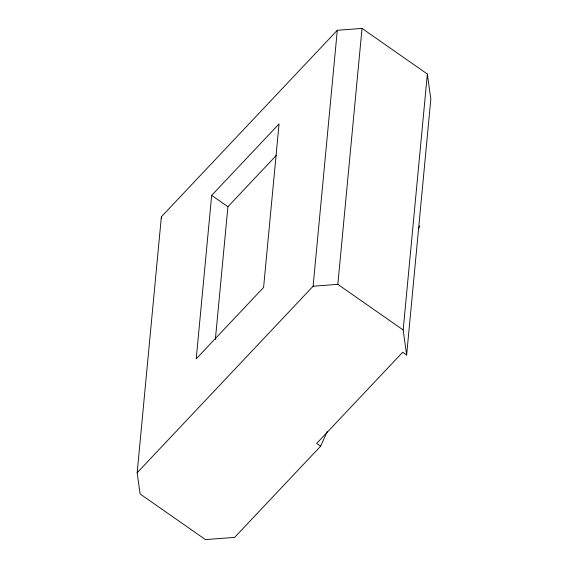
<?xml version="1.0" encoding="UTF-8"?>
<svg xmlns="http://www.w3.org/2000/svg" width="568" height="568" viewBox="0 0 568 568"><rect width="100%" height="100%" fill="white"/><g stroke="black" fill="none" stroke-linecap="round" stroke-linejoin="round"><path stroke-width="0.85" d="M137.165 472.761L161.362 216.806L337.293 30.281L362.029 28.4L427.356 74.032L430.835 99.059L406.638 355.014L402.676 352.245L316.674 443.423L320.636 446.192L234.627 537.378L205.446 539.6L140.111 493.968L137.165 472.761L313.103 286.229L337.293 30.281M211.672 195.364L196.216 358.862L263.595 287.436L279.044 123.938L211.672 195.364L227.917 206.716L215.371 339.444M406.638 355.014L403.166 329.98L337.832 284.348L362.029 28.4M403.166 329.98L427.356 74.032M320.636 446.192L327.189 431.637M418.588 228.606L419.809 225.901M227.917 206.716L276.474 155.234M313.103 286.229L337.832 284.348M161.362 216.806L161.596 218.502"/></g></svg>
